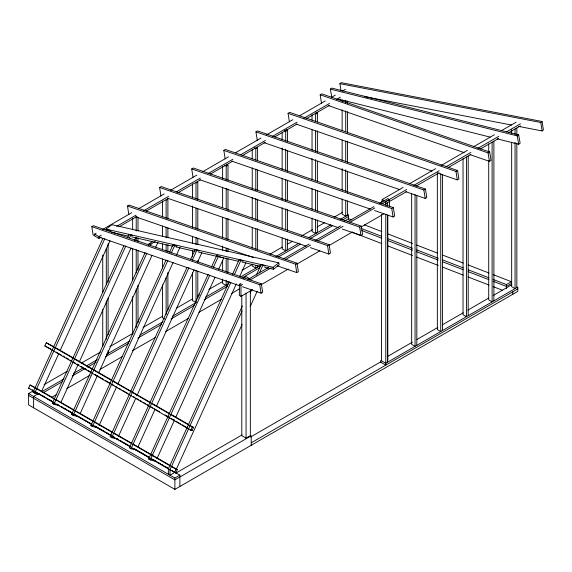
<?xml version="1.0" encoding="UTF-8"?>
<svg xmlns="http://www.w3.org/2000/svg" width="572" height="572" viewBox="0 0 572 572"><rect width="100%" height="100%" fill="white"/><g stroke="black" fill="none" stroke-linecap="round" stroke-linejoin="round"><path stroke-width="0.86" d="M191.262 426.04L193.579 427.377L192.135 430.559L190.826 430.244L44.823 345.946L46.268 342.764L53.754 346.646M171.95 466.473L177.363 469.598L175.911 472.779L174.603 472.465L28.6 388.166L30.044 384.985L35.993 387.973M40.197 394.494L34.67 393.15L33.062 392.22L102.831 238.581M34.67 393.15L104.805 238.696M41.67 391.241L58.651 353.846M60.131 350.593L109.96 240.855M59.459 405.612L53.94 404.268L52.331 403.346L123.852 245.846M127.535 237.73L129.007 234.484L132.168 235.249M53.94 404.268L125.826 245.96M129.508 237.845L130.616 235.407L132.196 235.793M60.939 402.366L77.892 365.022M79.372 361.776L130.981 248.119M134.298 240.812L135.771 237.566M77.942 416.545L73.202 415.394L71.6 414.464L145.073 252.66M148.398 245.345L149.135 243.715L152.545 241.641M73.202 415.394L146.911 253.067M150.229 245.767L150.965 244.144L155.212 241.548M80.202 413.492L97.526 375.339M98.634 372.901L152.088 255.198M155.77 247.075L157.986 242.206M97.998 427.863L92.471 426.519L90.862 425.589L165.944 260.246M169.627 252.145L172.937 244.852L176.097 245.617M92.471 426.519L167.918 260.367M171.235 253.074L174.546 245.774L176.912 246.353M99.099 425.432L116.395 387.337M117.868 384.098L173.08 262.519M176.39 255.226L180.073 247.118M186.972 267.496L110.131 436.715L111.74 437.644L117.26 438.989M190.669 259.366L195.102 249.599L199.049 250.565M111.74 437.644L188.946 267.61M192.271 260.289L196.704 250.529L199.07 251.101M118.368 436.543L135.736 398.305M136.844 395.867L194.101 269.769M197.426 262.448L201.859 252.688M208.194 274.324L129.401 447.84L131.002 448.763L136.529 450.107M211.504 267.024L216.659 255.67L219.82 256.442M131.002 448.763L209.795 275.246M213.478 267.138L218.268 256.599L223.788 257.943L218.64 269.298M138.002 446.868L154.94 409.566M156.413 406.327L214.958 277.406M155.798 461.232L150.272 459.888L148.663 458.958L229.179 281.653M232.504 274.338L239.153 259.695L241.52 260.274M150.272 459.888L230.788 282.582M234.477 274.453L240.755 260.625L243.121 261.197M156.907 458.794L174.632 419.755M175.74 417.31L236.307 283.926M239.632 276.605L245.91 262.777M242.356 305.913L168.361 468.861L168.361 474.252M256.342 275.111L261.125 264.571L264.285 265.337M242.12 310.896L169.97 469.784L169.97 475.182L174.96 472.3M250.214 293.057L251.687 289.818M259.423 272.794L262.734 265.501L265.101 266.073M190.826 430.244L192.271 427.055L193.579 427.377M174.603 472.465L176.054 469.276L177.363 469.598M176.441 469.047L242.078 324.503M250.193 306.635L257.2 291.205M340.962 90.419L339.897 83.662L341.177 82.647L542.07 121.493L543.4 129.937L542.127 130.945L518.439 126.369M339.897 83.662L540.79 122.501L542.07 121.493M106.342 230.445L106.106 229.129L111.84 224.696L278.786 262.863L279.136 264.836L273.409 269.276L264.714 267.288M106.106 229.129L273.051 267.303L278.786 262.863M331.817 97.469L330.344 89.11L331.753 88.088L518.661 134.87L520.134 143.229L518.718 144.251L497.089 138.839M330.344 89.11L517.245 135.9L518.661 134.87M94.83 235.643L93.143 235.063L91.813 226.619L93.422 225.69L261.347 283.812L262.677 292.256L261.068 293.186L242.507 286.758M128.822 214.464L127.492 206.02L129.1 205.091L297.025 263.213L298.355 271.657L296.746 272.587L277.341 265.866M160.932 195.924L159.602 187.48L161.211 186.551L329.136 244.673L330.466 253.117L328.864 254.047L310.296 247.619M193.043 177.384L191.713 168.94L193.322 168.011L361.247 226.133L362.577 234.577L360.975 235.507L342.406 229.079M225.161 158.844L223.824 150.4L225.432 149.471L393.357 207.593L394.687 216.037L393.086 216.967L374.517 210.539M257.271 140.304L255.934 131.86L257.543 130.931L425.468 189.053L426.798 197.497L425.196 198.427L405.784 191.713M289.382 121.764L288.052 113.32L289.654 112.398L457.579 170.52L458.916 178.964L457.307 179.887L437.895 173.173M321.493 103.225L320.163 94.78L321.764 93.858L489.689 151.98L491.026 160.425L489.417 161.347L470.012 154.633M101.208 237.108L98.892 238.452L94.609 235.979L94.609 234.127L96.153 233.233M102.345 229.658L131.76 212.677M138.724 208.651L164.264 193.908M170.456 190.333L196.768 175.139M202.96 171.564L228.5 156.821M235.471 152.795L261.011 138.052M266.43 134.928L292.742 119.734M299.707 115.708L325.246 100.965M331.438 97.39L335.306 95.152M342.278 91.134L345.374 89.346M94.609 234.127L98.892 236.593L101.208 235.256M116.688 226.319L136.036 215.151M143.779 210.682L168.547 196.382M176.283 191.913L200.279 178.056M208.015 173.588L232.783 159.295M240.526 154.826L265.294 140.526M272.258 136.501L297.025 122.201M303.989 118.182L329.529 103.439M336.493 99.414L340.369 97.183M119.012 226.834L136.815 216.552M146.103 211.19L168.547 198.234M177.835 192.871L200.279 179.915M210.339 174.102L232.783 161.147M242.07 155.784L265.294 142.378M274.581 137.015L297.025 124.06M306.313 118.697L329.529 105.291M338.817 99.928L340.369 99.035M137.394 216.96L136.207 217.646L136.207 231.017M254.376 147.769L255.806 148.598L257.586 147.569L257.586 160.939M284.277 130.509L285.707 131.331L287.487 130.302L287.487 141.892M317.388 121.958L317.388 113.041L315.601 114.071L315.601 121.207M224.767 165.201L226.19 166.023L227.978 164.993L227.978 180.151M380.788 362.233L380.788 360.381L385.785 363.263L517.796 287.044L517.796 291.37L174.882 489.353L28.6 404.897L28.6 393.565L33.24 390.883M44.065 384.634L67.267 371.242M77.32 365.437L78.864 364.543M81.188 363.206L100.522 352.037M109.803 346.682L133.004 333.29M143.057 327.484L162.391 316.323M176.312 308.287L192.549 298.906M197.962 295.781L199.506 294.887M208.787 289.532L222.708 281.495M242.042 270.334L252.867 264.085M269.884 254.261L282.253 247.118M287.673 243.994L292.313 241.312M301.587 235.957L312.419 229.701M317.06 227.027L324.789 222.558M334.069 217.203L342.578 212.291M106.907 354.039L108.094 353.353L108.094 350.679M252.238 264.228L252.238 266.016L255.806 268.075L257.586 267.045L257.586 265.258M282.139 238.052L282.139 248.748L285.707 250.815L287.487 249.778L287.487 239.082M312.033 218.118L312.033 231.488L315.601 233.548L317.388 232.518L317.388 220.034M342.149 198.949L342.149 214.107L345.717 216.166L347.504 215.136L347.504 200.865M37.874 393.979L33.598 396.446L33.598 407.779M41.684 391.777L64.1 378.836M73.373 373.48L83.426 367.682M86.515 365.894L97.34 359.645M106.614 354.29L129.801 340.905M139.854 335.099L163.041 321.714M172.315 316.359L196.282 302.524M205.555 297.168L227.198 284.67M240.34 277.084L260.439 265.479M275.897 256.556L299.092 243.164M308.365 237.809L330.78 224.867M340.061 219.512L348.562 214.607L348.562 219.755M222.622 278.986L222.622 283.44L226.19 285.5L227.978 284.47L227.978 281.796M43.229 392.742L62.884 381.395M72.151 376.047L85.271 368.468M87.587 367.131L96.082 362.226M105.348 356.878L128.514 343.5M137.773 338.152L161.712 324.331M170.978 318.983L194.137 305.612M204.175 299.814L227.341 286.443M242.664 277.599L259.767 267.725M278.221 257.071L300.693 244.094M309.952 238.746L332.346 225.818M342.378 220.027L348.562 216.459M243.207 278.307L246.067 276.662L250.35 279.136L248.92 279.958M344.28 221.2L348.562 218.726L351.88 220.013M382.218 201.558L382.218 199.499L403.103 187.437M409.295 183.862L435.599 168.676M441.019 165.551L467.317 150.364M473.509 146.79L494.401 134.727M501.358 130.709L516.058 122.222M252.559 289.675L240.962 296.375L239.361 295.445L239.361 284.327L240.905 283.433M247.862 279.415L268.74 267.36M283.433 258.88L308.952 244.144M315.136 240.576L340.655 225.84M347.612 221.822L373.902 206.649M379.315 203.525L387.816 198.613L389.425 199.535L389.425 206.385M382.218 199.499L385.785 201.558L406.671 189.496M413.635 185.478L439.167 170.735M446.131 166.717L470.885 152.424M477.849 148.405L498.741 136.343M506.477 131.875L520.406 123.838M239.361 284.327L240.962 285.249L242.507 284.356M250.243 279.894L271.121 267.839M285.814 259.359L310.553 245.073M317.51 241.055L343.028 226.326M349.993 222.308L374.731 208.022M381.688 204.004L389.425 199.535M385.785 203.618L406.671 191.556M415.958 186.193L439.167 172.794M448.455 167.439L470.885 154.483M480.173 149.12L498.741 138.403M508.801 132.597L520.406 125.897M52.088 397.097L56.728 394.423M66.781 388.617L89.976 375.225M100.028 369.426L122.444 356.478M132.497 350.679L155.691 337.287M165.744 331.481L188.167 318.54M198.984 312.291L221.407 299.342M231.46 293.543L239.189 289.075M91.813 226.619L259.738 284.742L261.347 283.812M127.492 206.02L295.417 264.142L297.025 263.213M159.602 187.48L327.527 245.602L329.136 244.673M191.713 168.94L359.645 227.063L361.247 226.133M223.824 150.4L391.756 208.523L393.357 207.593M255.934 131.86L423.866 189.983L425.468 189.053M288.052 113.32L455.977 171.443L457.579 170.52M320.163 94.78L488.088 152.903L489.689 151.98M261.068 284.77L288.131 269.14M296.639 264.235L319.834 250.836M329.115 245.481L352.309 232.089M361.59 226.734L384.012 213.785M175.654 473.251L242.028 434.927M493.1 279.429L506.392 284.57L511.389 281.681L511.389 285.7M511.389 283.54L506.392 286.422L493.1 281.281M28.6 393.565L174.882 478.02L179.88 475.139L179.88 486.465M241.784 295.145L241.784 435.692L246.067 438.159L250.35 435.692L250.35 290.698M387.723 356.377L412.376 342.142M416.995 339.475L437.794 327.47M442.413 324.803L463.213 312.791M467.839 310.124L488.638 298.112M493.257 295.445L511.747 284.77M250.529 437.029L380.43 362.026L385.785 365.115L385.785 214.321M251.237 442.799L517.796 288.903M364.915 96.689L511.418 125.011M111.676 232.296L128.2 236.072M131.674 236.865L172.544 246.21M176.026 247.004L195.152 251.38M198.627 252.173L216.888 256.349M219.498 256.95L238.624 261.318M242.106 262.119L260.367 266.295M149.135 243.715L150.965 244.144M110.046 230.409L106.892 229.637L110.868 231.145M44.823 345.946L50.765 348.941M28.6 388.166L29.908 388.488M33.062 392.22L35.435 392.792M52.331 403.346L53.911 403.725M71.6 414.464L73.18 414.85M90.862 425.589L92.442 425.976M148.663 458.958L151.823 459.731M338.738 99.199L490.161 137.101M328.242 105.563L464.099 152.588M296.132 124.103L431.989 171.128M264.021 142.642L399.878 189.668M231.91 161.182L370.298 209.08M199.8 179.722L338.188 227.62M167.689 198.262L306.077 246.16M135.571 216.795L253.711 257.686M99.893 237.394L239.132 285.592M364.343 224.825L381.789 231.574M387.609 233.819L412.526 243.457M416.681 245.066L437.451 253.096M442.435 255.019L463.206 263.056M468.189 264.979L488.96 273.008M493.114 274.617L511.389 281.681M361.011 228.357L381.781 236.386M387.594 238.631L412.519 248.269M416.673 249.878L438.274 258.229M442.428 259.831L463.191 267.86M468.175 269.791L488.946 277.82M361.84 230.53L381.781 238.238M387.594 240.483L412.519 250.121M416.673 251.73L438.274 260.081M442.428 261.69L463.191 269.719M468.175 271.643L488.946 279.672M351.873 232.032L381.781 243.593M387.594 245.846L412.519 255.477M416.673 257.085L438.274 265.437M442.428 267.045L463.191 275.075M468.175 276.998L488.946 285.028M493.1 286.636L502.237 290.168M315.958 112.219L317.388 113.041M286.064 129.479L287.487 130.302M382.933 201.966L381.503 201.144L381.503 202.931M226.548 164.171L227.978 164.993M261.125 264.571L262.734 265.501M239.153 259.695L240.755 260.625M216.659 255.67L218.268 256.599M195.102 249.599L196.704 250.529M172.937 244.852L174.546 245.774M129.007 234.484L130.616 235.407M196.01 302.595L192.442 300.536L192.442 272.901M164.679 319.033L162.541 317.803L162.541 284.813M55.298 347.54L73.838 358.244M75.39 359.137L111.697 380.101M114.014 381.438L131.009 391.248M132.554 392.142L150.322 402.395M152.638 403.739L169.634 413.549M171.178 414.443L188.946 424.696M46.268 342.764L192.271 427.055M56.17 352.066L57.715 352.953M59.259 353.846L61.583 355.183M63.127 356.077L64.672 356.971M66.216 357.865L68.533 359.202M70.077 360.088L71.622 360.982M73.938 362.319L75.483 363.213M77.027 364.107L78.571 365M80.895 366.337L82.439 367.231M83.984 368.118L86.3 369.455M87.845 370.349L90.934 372.136M94.795 374.367L103.296 379.272M105.613 380.609L110.246 383.283M112.562 384.62L114.114 385.514M115.658 386.407L117.203 387.301M118.747 388.188L121.064 389.525M122.608 390.419L128.014 393.543M133.426 396.668L134.971 397.554M136.515 398.448L138.832 399.785M140.376 400.679L141.92 401.573M143.465 402.459L145.781 403.803M147.326 404.69L148.877 405.584M151.194 406.921L152.738 407.815M154.283 408.708L159.688 411.826M165.094 414.95L168.189 416.738M171.278 418.518L173.595 419.855M175.911 421.192L180.545 423.873M182.089 424.76L187.502 427.885M190.59 429.672L192.135 430.559M37.538 388.867L54.533 398.677M56.077 399.571L73.845 409.831M76.162 411.168L93.157 420.978M94.702 421.871L112.469 432.132M114.786 433.469L131.782 443.279M133.326 444.172L170.406 465.579M30.044 384.985L176.054 469.276M32.225 389.825L33.769 390.719M36.086 392.056L37.63 392.943M39.182 393.836L40.726 394.73M43.043 396.067L44.587 396.961M46.132 397.855L47.676 398.741M49.993 400.085L51.537 400.972M56.95 404.097L58.494 404.99M60.811 406.327L62.355 407.221M63.9 408.108L72.394 413.013M74.718 414.357L79.351 417.031M80.895 417.925L83.212 419.262M84.756 420.155L86.3 421.042M87.845 421.936L90.161 423.273M94.802 425.947L97.118 427.291M98.663 428.178L100.979 429.522M102.524 430.409L104.068 431.302M105.613 432.196L107.936 433.533M109.481 434.427L111.025 435.313L96.382 426.934M113.342 436.658L114.886 437.544M116.431 438.438L117.975 439.332M120.292 440.669L121.836 441.563M123.38 442.449L128.793 445.574M134.198 448.698L149.649 457.614M151.966 458.958L156.599 461.633M158.144 462.526L160.467 463.863M162.012 464.75L163.556 465.644M165.101 466.537L167.417 467.875M172.05 470.549L175.911 472.779M39.361 394.008L45.581 397.604M47.083 398.469L52.51 401.601M60.975 406.492L63.299 407.829M64.829 408.708L66.388 409.609M67.904 410.489L72.558 413.177M78.679 416.709L91.091 423.873M116.395 438.488L118.883 439.925M120.249 440.705L122.744 442.149M123.323 442.485L129.694 446.16M134.87 449.149L149.771 457.75M153.632 459.981L164.436 466.223M164.893 466.48L168.297 468.454M174.474 472.014L179.88 475.139M28.6 395.416L174.882 479.872L251.237 435.792L251.237 445.266M273.051 267.303L273.409 269.276M517.245 135.9L518.718 144.251M540.79 122.501L542.127 130.945M488.088 152.903L489.417 161.347M455.977 171.443L457.307 179.887M423.866 189.983L425.196 198.427M391.756 208.523L393.086 216.967M359.645 227.063L360.975 235.507M327.527 245.602L328.864 254.047M295.417 264.142L296.746 272.587M259.738 284.742L261.068 293.186M516.838 127.956L516.838 135.092M516.838 143.114L516.838 287.602M515.05 128.986L515.05 134.334M515.05 142.364L515.05 288.631L511.661 286.672L511.661 142.192M512.805 291.784L512.805 294.258M511.661 129.701L511.661 133.269M506.392 284.57L506.392 288.581M493.893 141.198L493.893 300.851M492.106 142.228L492.106 301.88L488.717 299.921L488.717 160.789M488.717 143.844L488.717 151.866M468.203 156.034L468.203 315.68M466.423 157.064L466.423 316.709L463.034 314.75L463.034 158.673M442.513 174.431L442.513 330.509M440.733 173.681L440.733 331.538L437.344 329.586L437.344 172.615M416.824 195.502L416.824 345.338M415.043 194.752L415.043 346.375L411.654 344.415L411.654 193.686M389.353 199.499L389.353 201.558M387.816 215.143L387.816 360.524M387.566 202.588L387.566 206.156M387.566 215.072L387.566 362.233M385.785 201.558L385.785 205.398M381.503 214.521L381.503 360.789M347.504 101.008L347.504 103.682M347.504 111.704L347.504 133.104M347.504 141.127L347.504 162.527M347.504 171.443L347.504 192.843M345.717 100.25L345.717 102.924M345.717 110.954L345.717 131.46M345.717 141.27L345.717 161.776M345.717 169.798L345.717 191.198M345.717 200.114L345.717 216.166M342.149 99.978L342.149 101.759M342.149 109.781L342.149 130.294M342.149 140.097L342.149 160.603M342.149 168.633L342.149 190.033M317.388 130.874L317.388 152.274M317.388 161.19L317.388 181.696M317.388 190.612L317.388 211.118M315.601 131.009L315.601 151.523M315.601 159.545L315.601 180.945M315.601 189.861L315.601 210.367M315.601 219.283L315.601 233.548M312.033 114.686L312.033 120.034M312.033 129.844L312.033 150.35M312.033 158.38L312.033 179.772M312.033 188.688L312.033 209.202M287.487 150.815L287.487 171.321M287.487 180.237L287.487 200.743M287.487 209.659L287.487 231.059M285.707 131.331L285.707 141.141M285.707 149.163L285.707 170.563M285.707 179.479L285.707 200.879M285.707 208.909L285.707 229.415M285.707 239.218L285.707 250.815M282.139 132.84L282.139 139.976M282.139 147.998L282.139 169.398M282.139 178.314L282.139 199.714M282.139 207.736L282.139 228.242M257.586 169.855L257.586 190.362M257.586 199.278L257.586 220.678M257.586 228.707L257.586 250.1M255.806 148.598L255.806 160.189M255.806 169.105L255.806 190.505M255.806 198.527L255.806 219.033M255.806 228.843L255.806 249.349M255.806 265.401L255.806 268.075M252.238 149.213L252.238 159.016M252.238 167.932L252.238 189.332M252.238 197.361L252.238 217.868M252.238 227.677L252.238 248.184M246.067 293.171L246.067 438.159M240.962 285.249L240.962 296.375M227.978 189.067L227.978 210.467M227.978 218.49L227.978 239.89M227.978 248.806L227.978 251.48M227.978 258.615L227.978 272.88M226.19 166.023L226.19 180.287M226.19 188.317L226.19 208.823M226.19 218.626L226.19 239.139M226.19 248.055L226.19 251.616M226.19 257.858L226.19 272.129M226.19 280.151L226.19 285.5M222.622 166.638L222.622 179.122M222.622 187.144L222.622 207.65M222.622 217.46L222.622 237.966M222.622 245.996L222.622 250.45M222.622 260.26L222.622 270.956M197.79 199.921L197.79 182.089L196.01 183.119L196.01 199.17M197.79 208.837L197.79 229.343M197.79 238.259L197.79 244.501M197.79 260.553L197.79 262.333M197.79 271.25L197.79 298.005M196.01 208.086L196.01 228.593M196.01 237.509L196.01 244.644M196.01 270.499L196.01 301.709M192.442 183.734L192.442 198.005M192.442 206.027L192.442 227.427M192.442 236.343L192.442 243.472M192.442 250.607L192.442 256.849M174.882 478.02L174.882 489.353M167.889 218.969L167.889 199.356L166.109 200.386L166.109 218.218M167.889 227.885L167.889 237.695M167.889 244.823L167.889 251.959M167.889 272.465L167.889 309.917M166.109 227.134L166.109 237.83M166.109 244.966L166.109 251.208M166.109 277.956L166.109 314.507M162.541 201.001L162.541 217.045M162.541 225.961L162.541 236.665M162.541 243.794L162.541 250.035M162.541 258.952L162.541 268.761M137.995 217.51L137.995 230.881M137.995 238.016L137.995 241.577M137.995 250.493L137.995 270.113M137.995 285.271L137.995 322.715M136.207 237.258L136.207 240.826M136.207 249.742L136.207 272.923M136.207 288.974L136.207 327.313M132.64 218.261L132.64 229.851M132.64 248.577L132.64 280.673M132.64 296.725L132.64 334.17M108.094 243.686L108.094 282.025M108.094 298.076L108.094 334.627M106.306 248.284L106.306 284.835M106.306 300.886L106.306 339.225M102.738 255.141L102.738 292.585M102.738 309.523L102.738 346.081M98.892 236.593L98.892 238.452"/></g></svg>
